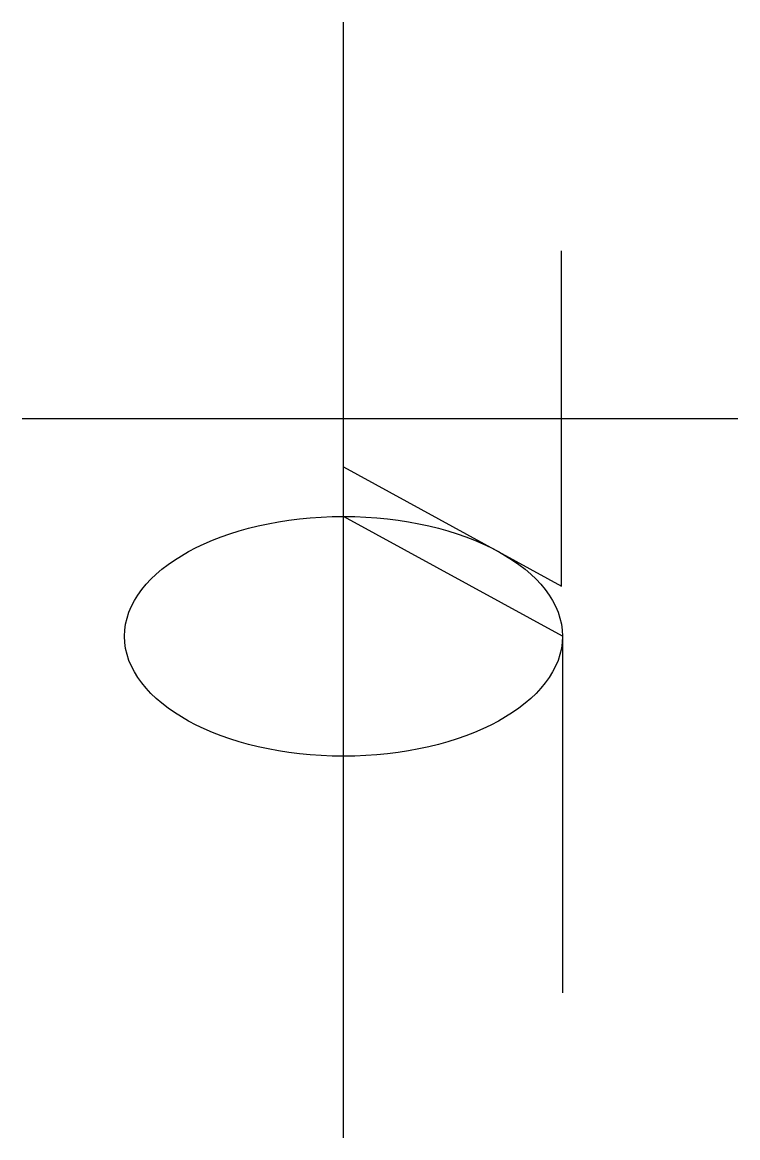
# Model space of a CAD drawing. Header units: inches. Extents: x -7.7 to 9.5, y -17.2 to 9.5.
import ezdxf

# ---------------------------------------------------------------- set-up
doc = ezdxf.new("R2010")
doc.units = ezdxf.units.IN
doc.header["$MEASUREMENT"] = 0

msp = doc.modelspace()

# ---------------------------------------------------------------- linework, layer by layer
for p, q in [((0, -17.25), (0, 9.5)), ((-7.7, 0), (9.45, 0)), ((5.25, -5.225), (0, -2.35)), ((0, -16.65), (0, -2.35)), ((5.25, -5.225), (5.25, -13.775))]:
    msp.add_line(p, q)
msp.add_lwpolyline([(0, -1.159), (5.228, -4.022), (5.228, 4.022)])
msp.add_ellipse((0, -5.225), major_axis=(5.25, 0), ratio=0.547619)

doc.saveas('drawing.dxf')
